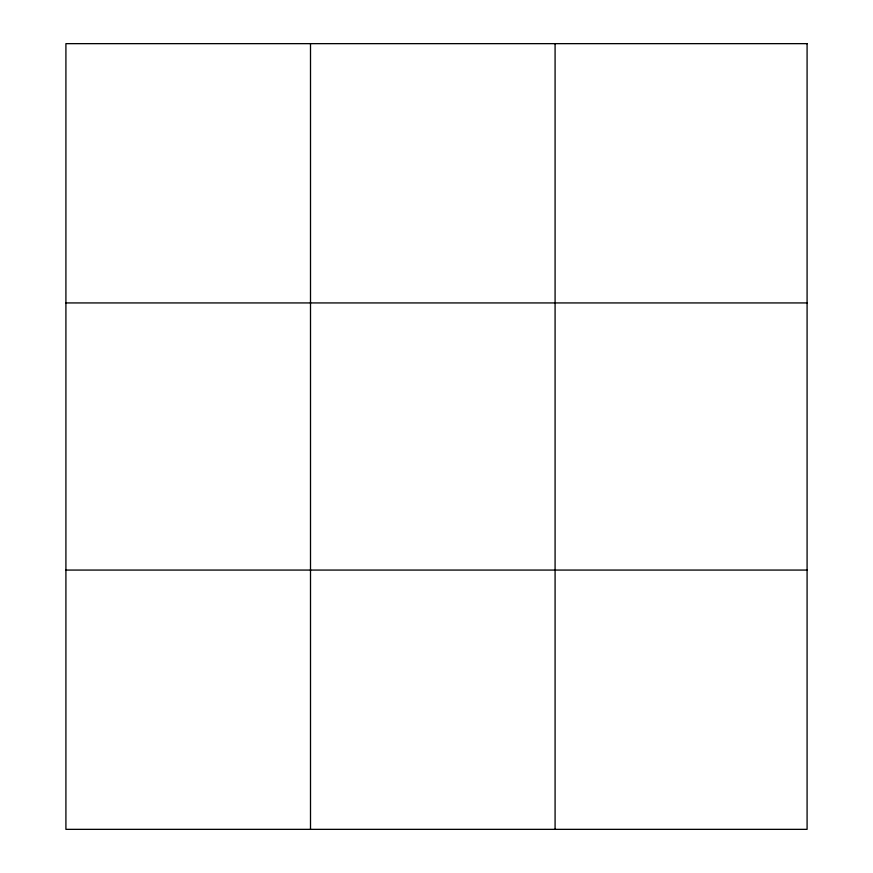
<?xml version="1.0" encoding="UTF-8"?>
<svg xmlns="http://www.w3.org/2000/svg" width="873" height="873" viewBox="0 0 873 873"><rect width="100%" height="100%" fill="white"/><g stroke="black" fill="none" stroke-linecap="round" stroke-linejoin="round"><path stroke-width="1.31" d="M310.504 829.35L310.504 43.65M555.086 829.35L555.086 43.65M65.912 302.931L807.089 302.931M65.912 570.069L807.089 570.069M807.089 43.65L807.089 829.35L65.912 829.35L65.912 43.65L807.089 43.65"/></g></svg>
